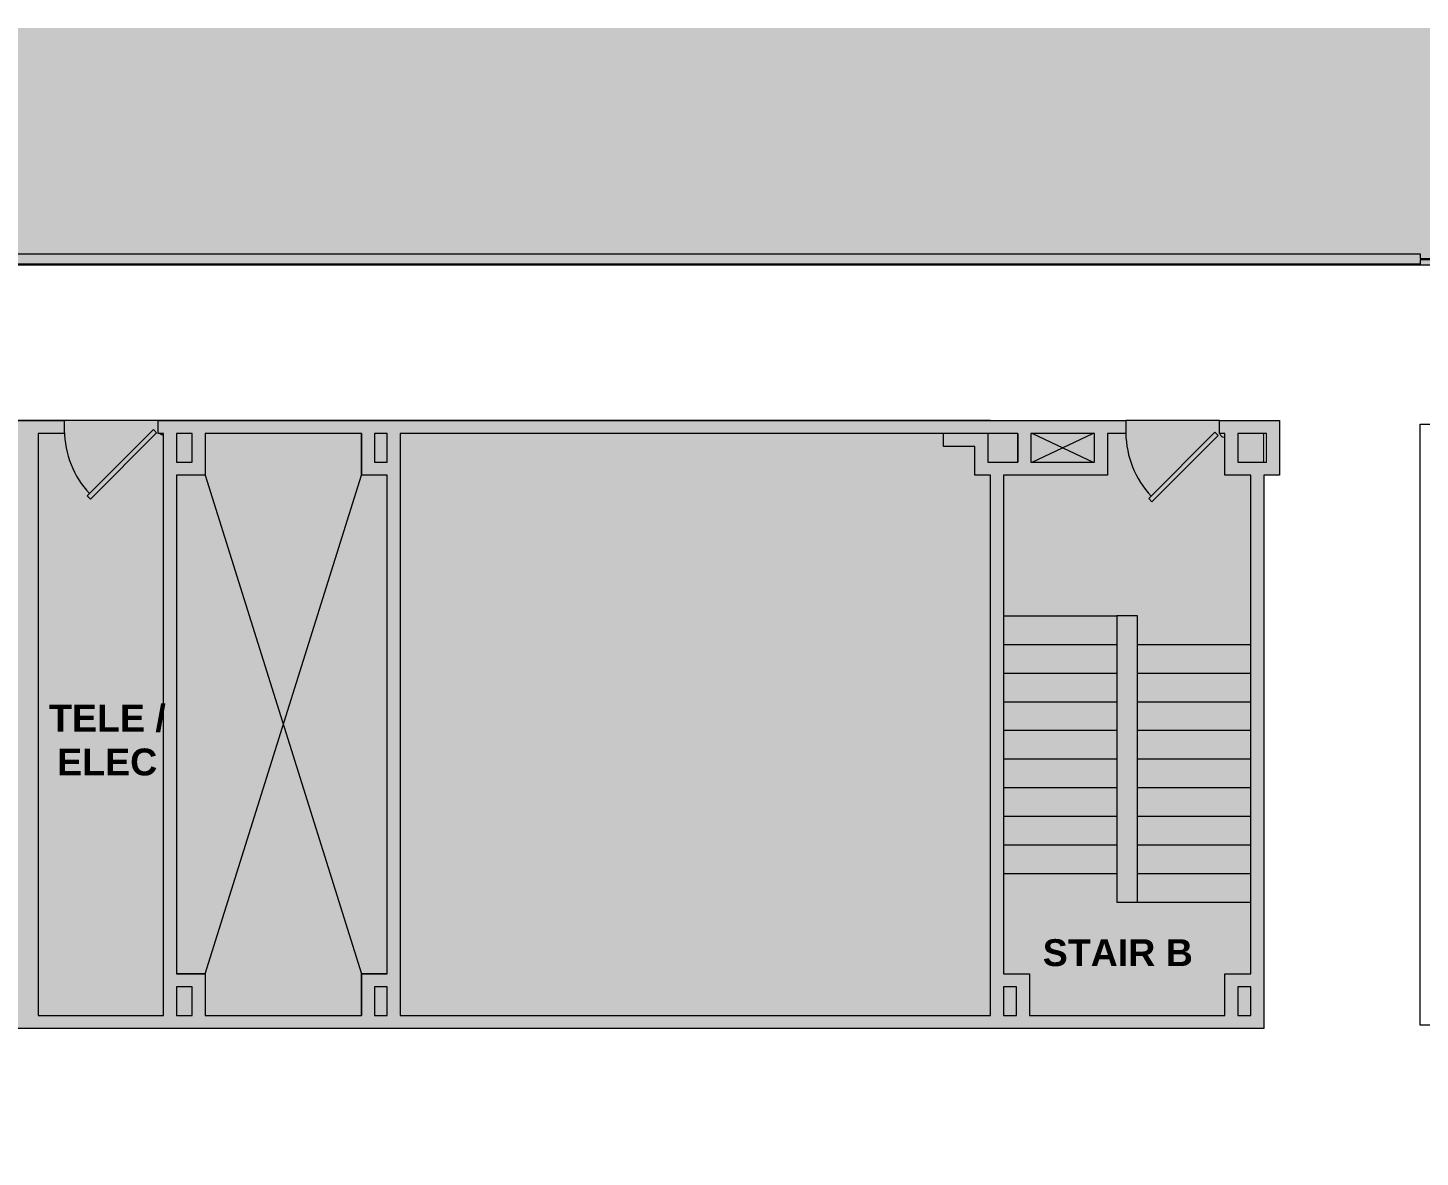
# Model space of a CAD drawing. Header units: inches. Extents: x -504 to 1371, y -567 to 495.
# Drawn here: x 295 to 829, y 61 to 495 of the extents above; entities that cross this region are included whole.
import ezdxf

# ---------------------------------------------------------------- set-up
doc = ezdxf.new("R2010")
doc.units = ezdxf.units.IN
doc.header["$MEASUREMENT"] = 0
doc.linetypes.add('IMPORT-HIDDEN _3_', pattern=[0.1875, 0.125, -0.0625])
doc.linetypes.add('IMPORT-HIDDEN4 _2_', pattern=[0])
for name, color, linetype, lineweight in [('1900 Gallows 2nd Floor_For Revit_dwg _2_', 8, 'Continuous', 9), ('A-Area-Iden-Name', 7, 'Continuous', 9), ('A-DETL-GENF', 92, 'Continuous', 9), ('A-DETL-MEDM', 33, 'Continuous', 20), ('A-WALL', 113, 'Continuous', 13), ('A-Wall-Bldg', 7, 'Continuous', 9), ('A-Wall-Demo', 7, 'IMPORT-HIDDEN4 _2_', 9), ('A-WALL-PATT', 111, 'Continuous', 13), ('HIDDEN', 7, 'IMPORT-HIDDEN _3_', 9), ('I-WALL', 2, 'Continuous', 13), ('PE0', 7, 'Continuous', 9), ('PE1', 7, 'Continuous', 9)]:
    doc.layers.add(name, color=color, linetype=linetype, lineweight=lineweight)
doc.styles.add('Arial_B', font='arialbd.ttf', dxfattribs={"height": 10.31746})

# ---------------------------------------------------------------- blocks, each defined once
blk = doc.blocks.new('1900 Gallows 2nd Floor_For Revit_dwg _2_-1600195-Reflected Ceiling Plan')
at = {"lineweight": 9, "flags": 128}
for points in [[(1680.49, 1615.7), (1679.25, 1616.94), (1653.79, 1591.48), (1655.03, 1590.24)], [(2088.11, 1614.7), (2086.87, 1615.94), (2061.42, 1590.48), (2062.66, 1589.24)]]:
    blk.add_lwpolyline(points, close=True, dxfattribs=at)
at = {"lineweight": 9}
for centre in [(1681.35, 1617.08), (2088.98, 1616.08)]:
    blk.add_arc(centre, 36.35, 180.8374, 222.8104, dxfattribs=at)
at = {"layer": 'A-Wall-Bldg'}
for p, q in [((1645, 1620.44), (1521.37, 1620.44)), ((2000.62, 1620.44), (2052.62, 1620.44)), ((1683, 1615.41), (1683, 1391.91)), ((1759.12, 1615.41), (1759.12, 1599.44)), ((2011.12, 1615.41), (2011.12, 1604.41)), ((2090.62, 1599.44), (2090.62, 1615.41)), ((2000.62, 1391.91), (2000.62, 1599.41)), ((1699.12, 1407.94), (1688.1, 1407.94)), ((2005.65, 1407.94), (2015.62, 1407.94))]:
    blk.add_line(p, q, dxfattribs=at)
at = {"layer": 'A-Wall-Bldg', "flags": 128}
for points in [[(1774, 1620.44), (1681, 1620.44), (1681, 1616.94)], [(2088.62, 1615.94), (2088.62, 1620.44), (2111.62, 1620.44)], [(1769.03, 1407.94), (1759.12, 1407.94), (1759.12, 1391.91)], [(2090.62, 1391.91), (2090.62, 1407.94), (2100.65, 1407.94)]]:
    blk.add_lwpolyline(points, dxfattribs=at)
at = {"layer": 'A-Wall-Demo', "linetype": 'Continuous'}
for p, q in [((2000.62, 1620.44), (1774, 1620.44)), ((1982.62, 1610.44), (1982.62, 1615.41)), ((1994.62, 1599.44), (1994.62, 1610.41))]:
    blk.add_line(p, q, dxfattribs=at)
at = {"layer": 'HIDDEN'}
for centre, start, end in [((1683, 1616.94), 230.0677, 273.0626), ((2090.62, 1615.94), 196.3636, 270.9244)]:
    blk.add_arc(centre, 2, start, end, dxfattribs=at)
at = {"layer": 'PE0'}
for p, q in [((2016.63, 1604.41), (2040.01, 1615.41)), ((2016.74, 1615.41), (2040.12, 1604.41)), ((1699.12, 1407.94), (1759.12, 1599.44)), ((1699.13, 1599.41), (1759.12, 1407.94)), ((2005.65, 1545.44), (2049.12, 1545.44)), ((2005.65, 1534.44), (2049.12, 1534.44)), ((2057.12, 1534.44), (2100.65, 1534.44)), ((2005.65, 1523.44), (2049.12, 1523.44)), ((2057.12, 1523.44), (2100.65, 1523.44)), ((2005.65, 1512.44), (2049.12, 1512.44)), ((2057.12, 1512.44), (2100.65, 1512.44)), ((2005.65, 1501.44), (2049.12, 1501.44)), ((2057.12, 1501.44), (2100.65, 1501.44)), ((2005.65, 1490.44), (2049.12, 1490.44)), ((2057.12, 1490.44), (2100.65, 1490.44)), ((2005.65, 1479.44), (2049.12, 1479.44)), ((2057.12, 1479.44), (2100.65, 1479.44)), ((2005.65, 1468.44), (2049.12, 1468.44)), ((2057.12, 1468.44), (2100.65, 1468.44)), ((2005.65, 1457.44), (2049.12, 1457.44)), ((2057.12, 1457.44), (2100.65, 1457.44)), ((2005.65, 1446.44), (2049.12, 1446.44)), ((2057.12, 1446.44), (2100.65, 1446.44)), ((2057.12, 1435.44), (2100.65, 1435.44))]:
    blk.add_line(p, q, dxfattribs=at)
at = {"layer": 'PE1', "flags": 128}
blk.add_lwpolyline([(2057.12, 1545.44), (2049.12, 1545.44), (2049.12, 1435.44), (2057.12, 1435.44)], close=True, dxfattribs=at)
at = {"layer": 'A-Area-Iden-Name', "char_height": 10.317, "attachment_point": 1, "line_spacing_factor": 0.941778, "style": 'Arial_B'}
for s, insert, width in [('TELE /', (1639.17, 1511.29), 52.1522), ('ELEC', (1642.28, 1494.45), 44.6844), ('STAIR B', (2020.73, 1421.23), 66.7205)]:
    blk.add_mtext(s, dxfattribs=dict(at, insert=insert, width=width))

msp = doc.modelspace()

# ---------------------------------------------------------------- hatches: boundary and pattern name
at = {"layer": 'A-DETL-GENF'}
h = msp.add_hatch(color=9, dxfattribs=at)
h.paths.add_polyline_path([(-503.93, -435.19), (-459.18, -435.19), (-459.18, -417.44), (-451.43, -417.44), (-451.43, -87.44), (-459.18, -87.44), (-459.18, -57.44), (-429.18, -57.44), (-429.18, -65.94), (-339.43, -65.94), (-339.43, 48.56), (-379.93, 48.56), (-379.93, 46.81), (-503.93, 46.81), (-503.93, -417.44)], flags=0)
h.paths.add_polyline_path([(-338.93, -65.94), (-337.43, -65.94), (-337.43, 50.81), (-379.93, 50.81), (-379.93, 49.06), (-338.93, 49.06), (-338.93, -53.88)], flags=0)
h.paths.add_polyline_path([(1360.57, 229.56), (1360.57, 272.56), (1347.82, 272.56), (1347.82, 302.56), (1360.57, 302.56), (1360.57, 392.56), (1321.82, 392.56), (1321.82, 422.56), (1360.57, 422.56), (1360.57, 495.1), (24.82, 495.1), (24.82, 408.31), (829.44, 408.31), (829.44, 406.56), (881.07, 406.56), (881.07, 384.93), (880.57, 384.93), (880.57, 348.93), (881.07, 348.93), (881.07, 342.93), (887.82, 342.93), (887.82, 318.93), (863.82, 318.93), (863.82, 338.93), (833.44, 338.93), (833.44, 229.56), (1357.82, 229.56)], flags=0)
h.paths.add_polyline_path([(1107.82, 318.93), (1083.82, 318.93), (1083.82, 342.93), (1107.82, 342.93), (1107.82, 321.44)], flags=0)
h.paths.add_polyline_path([(702.39, 404.06), (880.57, 404.06), (880.57, 406.06), (829.44, 406.06), (829.44, 404.31), (20.82, 404.31), (20.82, 438.06), (20.57, 438.06), (20.57, 404.06), (679.94, 404.06)], flags=0)
h.paths.add_polyline_path([(-313.18, 408.31), (-313.18, 495.1), (-503.93, 495.1), (-503.93, 408.31)], flags=0)
h.paths.add_polyline_path([(-303.18, 438.31), (-267.18, 438.31), (-267.18, 438.56), (20.82, 438.56), (20.82, 495.1), (-309.18, 495.1), (-309.18, 438.56), (-303.18, 438.56)], flags=0)
h = msp.add_hatch(color=9, dxfattribs=at)
h.paths.add_polyline_path([(-503.93, 115.81), (-467.93, 115.81), (-467.93, 131.81), (-459.68, 131.81), (-459.68, 323.31), (-467.93, 323.31), (-467.93, 339.31), (-503.93, 339.31), (-503.93, 116.77)], flags=0)
h.paths.add_polyline_path([(-379.18, 115.81), (-379.18, 140.14), (-454.68, 140.14), (-454.68, 115.81), (-380.49, 115.81)], flags=0)
h.paths.add_polyline_path([(-280.68, 115.81), (-280.68, 155.56), (-278.18, 155.56), (-278.18, 197.56), (-280.68, 197.56), (-280.68, 257.56), (-278.18, 257.56), (-278.18, 299.56), (-280.68, 299.56), (-280.68, 330.93), (-374.18, 330.93), (-374.18, 299.56), (-379.18, 299.56), (-379.18, 335.93), (-280.68, 335.93), (-280.68, 339.31), (-380.68, 339.31), (-380.68, 343.81), (-452.68, 343.81), (-452.68, 339.31), (-454.68, 339.31), (-454.68, 145.14), (-379.18, 145.14), (-379.18, 257.56), (-374.18, 257.56), (-374.18, 115.81), (-287.44, 115.81)], flags=0)
h.paths.add_polyline_path([(-462.93, 115.81), (-459.68, 115.81), (-459.68, 126.81), (-462.93, 126.81), (-462.93, 115.9)], flags=0)
h.paths.add_polyline_path([(664.44, 115.81), (664.44, 323.31), (658.44, 323.31), (658.44, 334.31), (646.44, 334.31), (646.44, 339.31), (437.82, 339.31), (437.82, 115.81), (461.12, 115.81)], flags=0)
h.paths.add_polyline_path([(764.02, 115.81), (764.44, 115.81), (764.44, 126.81), (759.44, 126.81), (759.44, 115.81)], flags=0)
h.paths.add_polyline_path([(-23.68, 115.81), (-3.49, 115.81), (-3.49, 152.06), (-23.68, 152.06), (-23.68, 119.18)], flags=0)
h.paths.add_polyline_path([(674.44, 115.81), (674.44, 126.81), (669.44, 126.81), (669.44, 115.81)], flags=0)
h.paths.add_polyline_path([(157.82, 115.81), (263.82, 115.81), (263.82, 156.81), (288.82, 156.81), (288.82, 276.31), (263.82, 276.31), (263.82, 295.81), (288.82, 295.81), (288.82, 329.31), (263.82, 329.31), (263.82, 339.31), (190.19, 339.31), (190.19, 317.81), (185.19, 317.81), (185.19, 344.31), (89.19, 344.31), (89.17, 317.81), (84.19, 317.81), (84.19, 339.31), (1.51, 339.31), (1.51, 329.31), (-23.68, 329.31), (-23.68, 295.81), (1.51, 295.81), (1.51, 276.31), (-23.68, 276.31), (-23.68, 157.06), (1.51, 157.06), (1.51, 115.81), (119.69, 115.81), (119.69, 274.81), (37.32, 274.81), (37.32, 279.81), (85.67, 279.83), (85.67, 281.83), (89.17, 281.83), (89.17, 279.83), (89.17, 279.81), (227.82, 279.81), (227.82, 274.81), (163.82, 274.81), (163.82, 216.31), (145.82, 216.31), (145.82, 115.81)], flags=0)
h.paths.add_polyline_path([(679.44, 115.81), (754.44, 115.81), (754.44, 131.81), (764.44, 131.81), (764.44, 323.31), (754.44, 323.31), (754.44, 339.31), (752.44, 339.31), (752.44, 344.31), (716.44, 344.31), (716.44, 339.31), (709.44, 339.31), (709.44, 323.31), (669.44, 323.31), (669.44, 131.81), (679.44, 131.81), (679.44, 121.81)], flags=0)
h.paths.add_polyline_path([(-33.68, 115.81), (-33.68, 119.18), (-127.18, 119.18), (-127.18, 115.81), (-108.04, 115.81)], flags=0)
h.paths.add_polyline_path([(346.89, 115.81), (346.89, 339.31), (344.82, 339.31), (344.82, 344.31), (308.82, 344.31), (308.82, 339.31), (298.82, 339.31), (298.82, 115.81)], flags=0)
h.paths.add_polyline_path([(422.94, 115.81), (422.94, 131.81), (432.82, 131.81), (432.82, 323.31), (422.94, 323.31), (422.94, 339.31), (362.94, 339.31), (362.94, 323.31), (351.89, 323.31), (351.89, 131.81), (362.94, 131.81), (362.94, 115.81)], flags=0)
h.paths.add_polyline_path([(432.82, 115.81), (432.82, 126.81), (427.94, 126.81), (427.94, 115.81)], flags=0)
h.paths.add_polyline_path([(357.94, 115.81), (357.94, 126.81), (351.89, 126.81), (351.89, 115.81)], flags=0)
h.paths.add_polyline_path([(288.82, 115.81), (288.82, 151.81), (268.82, 151.81), (268.82, 115.81)], flags=0)
h.paths.add_polyline_path([(139.82, 115.81), (139.82, 222.31), (157.82, 222.31), (157.82, 274.81), (125.69, 274.81), (125.69, 115.81)], flags=0)
h.paths.add_polyline_path([(-119.78, 124.18), (-33.68, 124.18), (-33.68, 329.31), (-127.24, 329.31), (-127.24, 257.56), (-127.18, 257.56), (-127.18, 197.56), (-127.24, 197.56), (-127.24, 155.56), (-127.18, 155.56), (-127.18, 124.18)], flags=0)
h.paths.add_polyline_path([(268.82, 281.31), (288.82, 281.31), (288.82, 290.81), (268.82, 290.81)], flags=0)
h.paths.add_polyline_path([(-21.4, 281.31), (-3.49, 281.31), (-3.49, 290.81), (-23.68, 290.81), (-23.68, 281.31)], flags=0)
h.paths.add_polyline_path([(759.44, 328.31), (769.44, 328.31), (769.44, 339.31), (759.44, 339.31)], flags=0)
h.paths.add_polyline_path([(-462.93, 328.31), (-459.68, 328.31), (-459.68, 339.31), (-462.93, 339.31), (-462.93, 336.99)], flags=0)
h.paths.add_polyline_path([(427.94, 328.31), (432.82, 328.31), (432.82, 339.31), (427.94, 339.31)], flags=0)
h.paths.add_polyline_path([(357.94, 328.31), (357.94, 339.31), (351.89, 339.31), (351.89, 328.31)], flags=0)
h.paths.add_polyline_path([(674.94, 328.31), (674.94, 339.31), (663.44, 339.31), (663.44, 328.31), (669.44, 328.31)], flags=0)
h.paths.add_polyline_path([(679.94, 328.31), (704.44, 328.31), (704.44, 339.31), (679.94, 339.31), (679.94, 329.1)], flags=0)
h.paths.add_polyline_path([(288.82, 334.31), (288.82, 339.31), (268.82, 339.31), (268.82, 334.31)], flags=0)
h.paths.add_polyline_path([(-33.68, 334.31), (-3.49, 334.31), (-3.49, 339.31), (-127.24, 339.31), (-127.24, 334.31), (-122.8, 334.31)], flags=0)
at = {"layer": 'A-WALL-PATT'}
for points in [[(829.44, 404.31), (829.44, 408.31), (24.82, 408.31), (24.82, 404.31), (702.39, 404.31)], [(308.82, 339.31), (308.82, 344.31), (190.19, 344.31), (190.19, 339.31), (298.82, 339.31)], [(437.82, 339.31), (716.44, 339.31), (716.44, 344.31), (344.82, 344.31), (344.82, 339.31), (432.82, 339.31)], [(752.44, 339.31), (775.44, 339.31), (775.44, 344.31), (752.44, 344.31)], [(288.82, 115.81), (298.82, 115.81), (298.82, 339.31), (288.82, 339.31), (288.82, 116.06)], [(351.89, 115.81), (351.89, 339.31), (346.89, 339.31), (346.89, 115.81)], [(362.94, 328.31), (362.94, 339.31), (357.94, 339.31), (357.94, 328.31)], [(427.94, 328.31), (427.94, 339.31), (422.94, 339.31), (422.94, 328.31)], [(432.82, 115.81), (437.82, 115.81), (437.82, 339.31), (432.82, 339.31), (432.82, 115.88)], [(646.44, 334.31), (658.44, 334.31), (658.44, 339.31), (646.44, 339.31)], [(658.44, 323.31), (663.44, 323.31), (663.44, 339.31), (658.44, 339.31), (658.44, 334.31)], [(674.94, 328.31), (679.94, 328.31), (679.94, 339.31), (674.94, 339.31), (674.94, 338.62)], [(709.44, 323.31), (709.44, 339.31), (704.44, 339.31), (704.44, 323.31)], [(759.44, 328.31), (759.44, 339.31), (754.44, 339.31), (754.44, 328.31)], [(775.44, 323.31), (775.44, 339.31), (770.44, 339.31), (770.44, 323.31)], [(351.89, 323.31), (362.94, 323.31), (362.94, 328.31), (351.89, 328.31)], [(432.82, 323.31), (432.82, 328.31), (422.94, 328.31), (422.94, 323.31), (427.94, 323.31)], [(702.39, 323.31), (704.44, 323.31), (704.44, 328.31), (663.44, 328.31), (663.44, 323.31), (679.94, 323.31)], [(770.44, 323.31), (770.44, 328.31), (754.44, 328.31), (754.44, 323.31), (769.44, 323.31)], [(669.44, 115.81), (669.44, 323.31), (664.44, 323.31), (664.44, 115.81)], [(764.44, 110.81), (769.44, 110.81), (769.44, 323.31), (764.44, 323.31), (764.44, 115.81)], [(351.89, 126.81), (362.94, 126.81), (362.94, 131.81), (351.89, 131.81)], [(427.94, 126.81), (432.82, 126.81), (432.82, 131.81), (422.94, 131.81), (422.94, 126.81)], [(669.44, 126.81), (679.44, 126.81), (679.44, 131.81), (669.44, 131.81)], [(759.44, 126.81), (764.44, 126.81), (764.44, 131.81), (754.44, 131.81), (754.44, 126.81)], [(362.94, 115.81), (362.94, 126.81), (357.94, 126.81), (357.94, 115.81)], [(427.94, 115.81), (427.94, 126.81), (422.94, 126.81), (422.94, 115.81)], [(679.44, 115.81), (679.44, 126.81), (674.44, 126.81), (674.44, 115.81)], [(759.44, 115.81), (759.44, 126.81), (754.44, 126.81), (754.44, 115.81)], [(764.44, 110.81), (764.44, 115.81), (-132.18, 115.81), (-132.18, 110.81), (702.39, 110.81)]]:
    msp.add_hatch(color=8, dxfattribs=at).paths.add_polyline_path(points, flags=0)

# ---------------------------------------------------------------- linework, layer by layer
at = {"layer": 'A-DETL-MEDM'}
for p, q in [((20.57, 404.06), (826.57, 404.06)), ((826.57, 404.06), (880.57, 404.06)), ((344.82, 344.31), (308.82, 344.31)), ((752.44, 344.31), (716.44, 344.31)), ((769.44, 328.31), (769.44, 339.31))]:
    msp.add_line(p, q, dxfattribs=at)
at = {"layer": 'A-WALL', "color": 250, "lineweight": 20}
for p, q in [((24.82, 408.31), (829.44, 408.31)), ((829.44, 408.31), (829.44, 406.56)), ((829.44, 404.31), (20.82, 404.31)), ((829.44, 406.06), (829.44, 404.31)), ((185.19, 344.31), (308.82, 344.31)), ((308.82, 344.31), (308.82, 339.31)), ((344.82, 339.31), (344.82, 344.31)), ((344.82, 344.31), (716.44, 344.31)), ((716.44, 344.31), (716.44, 339.31)), ((752.44, 339.31), (752.44, 344.31)), ((752.44, 344.31), (775.44, 344.31)), ((775.44, 344.31), (775.44, 323.31)), ((829.44, 342.93), (863.82, 342.93)), ((829.44, 112.18), (829.44, 342.93)), ((308.82, 339.31), (298.82, 339.31)), ((298.82, 339.31), (298.82, 115.81)), ((346.89, 339.31), (344.82, 339.31)), ((346.89, 115.81), (346.89, 339.31)), ((357.94, 339.31), (351.89, 339.31)), ((351.89, 339.31), (351.89, 328.31)), ((357.94, 328.31), (357.94, 339.31)), ((422.94, 339.31), (362.94, 339.31)), ((362.94, 339.31), (362.94, 323.31)), ((422.94, 323.31), (422.94, 339.31)), ((432.82, 339.31), (427.94, 339.31)), ((427.94, 339.31), (427.94, 328.31)), ((432.82, 328.31), (432.82, 339.31)), ((674.94, 339.31), (437.82, 339.31)), ((437.82, 339.31), (437.82, 115.81)), ((646.44, 334.31), (646.44, 339.31)), ((663.44, 339.31), (663.44, 328.31)), ((674.94, 328.31), (674.94, 339.31)), ((704.44, 339.31), (679.94, 339.31)), ((679.94, 339.31), (679.94, 328.31)), ((704.44, 328.31), (704.44, 339.31)), ((716.44, 339.31), (709.44, 339.31)), ((709.44, 339.31), (709.44, 323.31)), ((754.44, 339.31), (752.44, 339.31)), ((754.44, 323.31), (754.44, 339.31)), ((770.44, 339.31), (759.44, 339.31)), ((759.44, 339.31), (759.44, 328.31)), ((770.44, 328.31), (770.44, 339.31)), ((658.44, 334.31), (646.44, 334.31)), ((658.44, 323.31), (658.44, 334.31)), ((351.89, 328.31), (357.94, 328.31)), ((427.94, 328.31), (432.82, 328.31)), ((663.44, 328.31), (674.94, 328.31)), ((679.94, 328.31), (704.44, 328.31)), ((759.44, 328.31), (770.44, 328.31)), ((351.89, 323.31), (351.89, 131.81)), ((362.94, 323.31), (351.89, 323.31)), ((432.82, 323.31), (422.94, 323.31)), ((432.82, 131.81), (432.82, 323.31)), ((664.44, 323.31), (658.44, 323.31)), ((664.44, 115.81), (664.44, 323.31)), ((709.44, 323.31), (669.44, 323.31)), ((669.44, 323.31), (669.44, 131.81)), ((764.44, 323.31), (754.44, 323.31)), ((764.44, 131.81), (764.44, 323.31)), ((769.44, 323.31), (769.44, 110.81)), ((775.44, 323.31), (769.44, 323.31)), ((351.89, 131.81), (362.94, 131.81)), ((362.94, 131.81), (362.94, 115.81)), ((422.94, 131.81), (432.82, 131.81)), ((422.94, 115.81), (422.94, 131.81)), ((669.44, 131.81), (679.44, 131.81)), ((679.44, 131.81), (679.44, 115.81)), ((754.44, 115.81), (754.44, 131.81)), ((754.44, 131.81), (764.44, 131.81)), ((351.89, 126.81), (351.89, 115.81)), ((357.94, 126.81), (351.89, 126.81)), ((357.94, 115.81), (357.94, 126.81)), ((432.82, 126.81), (427.94, 126.81)), ((427.94, 126.81), (427.94, 115.81)), ((432.82, 115.81), (432.82, 126.81)), ((669.44, 126.81), (669.44, 115.81)), ((674.44, 126.81), (669.44, 126.81)), ((674.44, 115.81), (674.44, 126.81)), ((759.44, 126.81), (759.44, 115.81)), ((764.44, 126.81), (759.44, 126.81)), ((764.44, 115.81), (764.44, 126.81)), ((298.82, 115.81), (346.89, 115.81)), ((351.89, 115.81), (357.94, 115.81)), ((362.94, 115.81), (422.94, 115.81)), ((427.94, 115.81), (432.82, 115.81)), ((437.82, 115.81), (664.44, 115.81)), ((669.44, 115.81), (674.44, 115.81)), ((679.44, 115.81), (754.44, 115.81)), ((759.44, 115.81), (764.44, 115.81)), ((769.44, 110.81), (-128.18, 110.81)), ((863.82, 112.18), (829.44, 112.18))]:
    msp.add_line(p, q, dxfattribs=at)
at = {"layer": 'I-WALL', "color": 250, "lineweight": 20}
for p, q in [((829.44, 406.56), (881.07, 406.56)), ((880.57, 406.06), (829.44, 406.06))]:
    msp.add_line(p, q, dxfattribs=at)

# ---------------------------------------------------------------- block references
at = {"layer": '1900 Gallows 2nd Floor_For Revit_dwg _2_', "color": 7}
msp.add_blockref('1900 Gallows 2nd Floor_For Revit_dwg _2_-1600195-Reflected Ceiling Plan', (-1336.21, -1276.1), dxfattribs=at)

doc.saveas('drawing.dxf')
